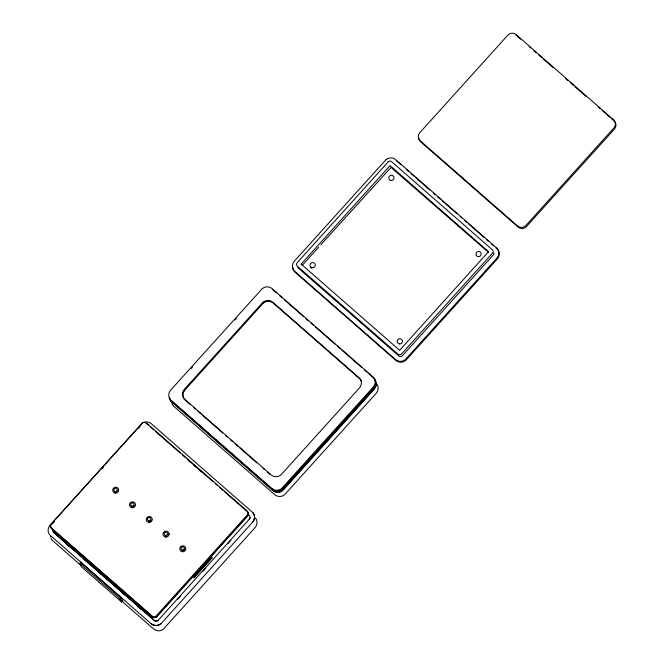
<?xml version="1.0" encoding="UTF-8"?>
<svg xmlns="http://www.w3.org/2000/svg" width="664" height="664" viewBox="0 0 664 664"><rect width="100%" height="100%" fill="white"/><g stroke="black" fill="none" stroke-linecap="round" stroke-linejoin="round"><path stroke-width="1" d="M191.182 368.545L192.568 367.001M234.94 320.081L236.326 318.546M252.851 512.558A7.561 7.395 -25.4 0 1 252.586 522.203L160.929 623.82A7.561 7.395 -25.4 0 1 151.16 623.72L49.7 534.894A7.561 7.395 -25.4 0 1 50.016 525.332L142.494 422.902A3.021 2.955 -25.4 0 1 146.404 422.943L247.332 511.189A3.021 2.955 -25.4 0 1 247.224 515.048L156.048 616.092A3.021 2.955 -25.4 0 1 152.139 616.051L51.211 527.814A3.021 2.955 -25.4 0 1 51.319 523.954M50.016 525.332L141.706 423.79M52.373 523.946L54.448 521.647M102.107 468.825L103.484 467.298M138.71 428.255L140.096 426.728M182.973 392.142L264.504 301.78M302.17 265.451L318.72 247.099M320.787 244.808L391.013 167.394L488.438 252.345M122.898 600.588L121.636 601.982L81.398 566.824L79.796 563.446L81.058 562.043M121.636 601.982L120.035 598.604L121.296 597.21M177.404 599.584L180.434 596.222M202.636 571.604L205.666 568.243M227.868 543.625L230.898 540.264M169.295 397.479A7.561 7.395 -25.4 0 0 170.806 400.583L272.215 489.326A7.561 7.395 -25.4 0 0 281.993 489.426L373.641 387.809M281.993 489.426L373.683 387.892A7.561 7.395 -25.4 0 0 373.957 378.248L368.495 373.467M520.617 39.176L516.733 35.781A6.051 5.918 -25.4 0 0 515.986 35.225M529.166 46.654L530.719 48.015M533.823 50.73L536.155 52.771M538.487 54.813L541.592 57.527M543.152 58.889L553.245 67.728M565.678 78.601L568.01 80.643M570.343 82.676L573.447 85.399M575.007 86.76L585.88 96.272M598.314 107.153L599.866 108.506M602.198 110.548L605.302 113.27M606.854 114.623L609.967 117.345M611.519 118.707L614.632 121.421A6.051 5.918 -25.4 0 1 614.416 129.14L525.921 227.154A6.051 5.918 -25.4 0 1 518.103 227.071L420.204 141.432A6.051 5.918 -25.4 0 1 418.876 138.021M396.2 160.572L400.882 164.664M406.343 169.445L408.684 171.495M411.024 173.545L414.137 176.275M415.697 177.637L429.741 189.921M433.642 193.34L435.202 194.701M437.543 196.751L440.664 199.482M442.224 200.843L457.048 213.816M460.169 216.547L461.729 217.916M464.85 220.647L467.19 222.689M468.751 224.058L484.346 237.712M486.687 239.754L488.248 241.123M491.368 243.854L493.709 245.904M496.049 247.946L497.61 249.315A7.561 7.395 -25.4 0 1 497.344 258.96L405.654 360.494A7.561 7.395 -25.4 0 1 395.877 360.394L294.459 271.651A7.561 7.395 -25.4 0 1 292.799 267.393M272.506 289.421L276.44 292.915M279.519 295.563L281.901 297.696M284.2 299.655L303.705 316.72M306.046 318.77L308.428 320.903M310.727 322.87L313.889 325.684M315.408 326.962L331.792 341.296M332.606 342.068L334.947 344.11M337.287 346.16L340.408 348.89M341.927 350.169L361.473 367.325M364.553 369.972L366.935 372.097M170.764 400.5L272.182 489.244M148.404 425.234L146.769 423.707A3.021 2.955 -25.4 0 0 146.395 423.424M150.728 427.267L153.832 429.981M155.384 431.343L180.234 453.064M182.558 455.097L185.663 457.811M187.215 459.173L212.754 481.4M215.086 483.442L217.493 485.641M219.742 487.509L222.93 490.397M224.399 491.584L247.689 511.944A3.021 2.955 -25.4 0 1 247.581 515.803L156.413 616.856A3.021 2.955 -25.4 0 1 152.496 616.814L51.576 528.569A3.021 2.955 -25.4 0 1 50.912 526.867M189.19 461.239L190.742 462.592M193.838 465.29L196.154 467.323M199.25 470.029L201.574 472.054M53.261 532.121L80.435 555.876M84.311 559.271L85.864 560.632M88.968 563.346L91.3 565.379M94.404 568.094L96.736 570.127M99.06 572.169L102.173 574.883M104.497 576.916L107.601 579.63M120.798 591.176L123.13 593.209M125.463 595.243L154.181 620.359A3.021 2.955 -25.4 0 0 158.098 620.4L249.232 519.273A3.021 2.955 -25.4 0 0 249.34 515.413M83.73 559.08L123.969 594.239M66.093 543.932L69.446 546.87M137.631 606.448L140.984 609.378M80.701 562.433L120.939 597.6L122.549 600.978M79.796 563.446L120.035 598.604M81.108 565.504L52.248 540.239A7.561 7.395 -25.4 0 1 51.07 538.247M119.329 598.953L153.658 628.982A7.561 7.395 -25.4 0 0 163.435 629.09L255.125 527.548A7.561 7.395 -25.4 0 0 255.391 517.903M190.062 404.409L184.633 399.653A7.561 7.395 -25.4 0 1 184.899 390.009M193.938 407.804L195.49 409.165M197.822 411.199L200.918 413.913M202.47 415.274L222.639 432.928M225.743 435.642L227.296 437.003M230.4 439.717L232.724 441.751M235.056 443.793L238.16 446.507M239.704 447.86L256.777 462.8M262.977 468.236L264.529 469.589M267.633 472.303L269.957 474.345M128.758 598.828L127.903 597.019L78.725 554.042L79.58 555.843M123.438 593.118L124.292 594.919M83.199 557.951L84.054 559.752M117.503 490.314A1.66 1.627 -25.4 0 1 117.362 491.061M116.441 491.941A1.66 1.627 -25.4 0 1 114.739 491.651M134.211 505.47A1.66 1.627 -25.4 0 1 131.323 506.117M150.977 520.119A1.66 1.627 -25.4 0 1 148.703 521.223M167.693 533.765A1.66 1.627 -25.4 0 1 167.743 534.777M166.971 535.782A1.66 1.627 -25.4 0 1 165.245 535.757M184.534 548.663A1.66 1.627 -25.4 0 1 182.011 550.414M311.773 267.932A2.648 2.59 -25.4 0 1 310.802 267.21M311.333 268.024A2.648 2.59 -25.4 0 1 311.042 267.733M493.9 252.752A2.573 2.515 -25.4 0 1 493.294 254.976L402.168 355.979A2.573 2.515 -25.4 0 1 399.512 356.361M297.738 267.426A2.573 2.515 -25.4 0 0 297.97 267.75L398.84 355.937A2.573 2.515 -25.4 0 0 399.164 356.178M361.307 381.161A7.561 7.395 -25.4 0 0 360.129 379.169L273.244 303.124A7.561 7.395 -25.4 0 0 263.475 303.025M374.537 379.468A7.561 7.395 -25.4 0 1 374.264 389.112L282.573 490.654A7.561 7.395 -25.4 0 1 272.796 490.547L171.312 401.637A7.561 7.395 -25.4 0 1 169.801 398.533M171.387 401.811A7.561 7.395 -25.4 0 1 169.876 398.699M376.505 383.609A7.561 7.395 -25.4 0 1 376.231 393.254L284.541 494.796A7.561 7.395 -25.4 0 1 274.763 494.688L173.354 405.945A7.561 7.395 -25.4 0 1 171.843 402.841M374.454 379.302A7.561 7.395 -25.4 0 1 374.189 388.946L282.499 490.48A7.561 7.395 -25.4 0 1 272.721 490.381M169.27 533.914A3.021 2.955 -25.4 0 1 169.403 534.362M247.772 512.118A3.021 2.955 -25.4 0 1 247.664 515.978L156.488 617.022A3.021 2.955 -25.4 0 1 152.579 616.981L51.651 528.743A3.021 2.955 -25.4 0 1 50.987 527.033M146.47 423.599A3.021 2.955 -25.4 0 1 146.852 423.873M250.029 517.663A3.021 2.955 -25.4 0 1 249.266 519.356M52.655 529.407A3.021 2.955 -25.4 0 0 53.22 532.038L154.148 620.276A3.021 2.955 -25.4 0 0 158.057 620.317M145.532 423.059A3.021 2.955 -25.4 0 1 145.98 423.209M252.619 522.286A7.561 7.395 -25.4 0 0 252.893 512.641L151.442 423.815A7.561 7.395 -25.4 0 0 143.706 422.512M141.664 423.707A7.561 7.395 -25.4 0 1 142.635 423.034M160.895 623.737A7.561 7.395 -25.4 0 1 151.118 623.637M50.738 537.135A7.561 7.395 -25.4 0 1 50.58 535.981M301.132 264.106L399.612 350.277L488.538 251.673L390.05 165.618L301.132 264.106M262.363 288.549L170.673 390.092A7.561 7.395 -25.4 0 0 170.407 399.736L271.817 488.48A7.561 7.395 -25.4 0 0 281.594 488.579L373.284 387.046A7.561 7.395 -25.4 0 0 373.55 377.401L272.14 288.657A7.561 7.395 -25.4 0 0 262.363 288.549M386.025 159.626L294.335 261.159A7.561 7.395 -25.4 0 0 294.061 270.804L395.47 359.548A7.561 7.395 -25.4 0 0 405.248 359.656L496.938 258.113A7.561 7.395 -25.4 0 0 497.211 248.469L395.794 159.725A7.561 7.395 -25.4 0 0 386.025 159.626M388.34 161.692L297.215 262.695A2.573 2.515 -25.4 0 0 297.123 265.974L398.002 354.169A2.573 2.515 -25.4 0 0 401.322 354.202L492.447 253.2A2.573 2.515 -25.4 0 0 492.539 249.921L391.669 161.725A2.573 2.515 -25.4 0 0 388.34 161.692M263.068 302.178L184.501 389.162A7.561 7.395 -25.4 0 0 184.227 398.815L271.111 474.86A7.561 7.395 -25.4 0 0 280.889 474.959L359.456 387.975A7.561 7.395 -25.4 0 0 359.73 378.322L272.846 302.278A7.561 7.395 -25.4 0 0 263.068 302.178M508.375 34.569L419.889 132.584A6.051 5.918 -25.4 0 0 419.673 140.303L517.563 225.951A6.051 5.918 -25.4 0 0 525.39 226.034L613.876 128.011A6.051 5.918 -25.4 0 0 614.092 120.3L516.194 34.652A6.051 5.918 -25.4 0 0 508.375 34.569M211.899 557.32L193.73 577.464L193.971 577.971L212.14 557.826L211.899 557.32M112.689 582.884L92.57 565.305L112.93 583.399L112.689 582.884M115.32 491.476A1.66 1.627 -25.4 0 0 117.13 489.252A1.66 1.627 -25.4 0 0 114.291 488.845A1.66 1.627 -25.4 0 0 115.32 491.476M132.086 506.126A1.66 1.627 -25.4 0 0 133.896 503.901A1.66 1.627 -25.4 0 0 131.057 503.503A1.66 1.627 -25.4 0 0 132.086 506.126M148.852 520.775A1.66 1.627 -25.4 0 0 150.662 518.551A1.66 1.627 -25.4 0 0 147.823 518.152A1.66 1.627 -25.4 0 0 148.852 520.775M165.618 535.433A1.66 1.627 -25.4 0 0 167.428 533.2A1.66 1.627 -25.4 0 0 164.589 532.802A1.66 1.627 -25.4 0 0 165.618 535.433M182.384 550.082A1.66 1.627 -25.4 0 0 184.194 547.858A1.66 1.627 -25.4 0 0 181.355 547.46A1.66 1.627 -25.4 0 0 182.384 550.082M390.971 180.442A2.648 2.59 -25.4 0 0 393.852 176.898A2.648 2.59 -25.4 0 0 389.345 176.267A2.648 2.59 -25.4 0 0 390.971 180.442M312.254 267.733A2.648 2.59 -25.4 0 0 315.126 264.189A2.648 2.59 -25.4 0 0 310.619 263.558A2.648 2.59 -25.4 0 0 312.254 267.733M478.163 256.628A2.648 2.59 -25.4 0 0 481.035 253.092A2.648 2.59 -25.4 0 0 476.528 252.453A2.648 2.59 -25.4 0 0 478.163 256.628M399.438 343.927A2.648 2.59 -25.4 0 0 402.318 340.383A2.648 2.59 -25.4 0 0 397.811 339.744A2.648 2.59 -25.4 0 0 399.438 343.927M115.254 493.111A3.021 2.955 -25.4 0 0 118.541 489.061A3.021 2.955 -25.4 0 0 113.386 488.33A3.021 2.955 -25.4 0 0 115.254 493.111M132.02 507.761A3.021 2.955 -25.4 0 0 135.307 503.71A3.021 2.955 -25.4 0 0 130.152 502.988A3.021 2.955 -25.4 0 0 132.02 507.761M148.786 522.41A3.021 2.955 -25.4 0 0 152.073 518.36A3.021 2.955 -25.4 0 0 146.918 517.638A3.021 2.955 -25.4 0 0 148.786 522.41M165.552 537.06A3.021 2.955 -25.4 0 0 168.839 533.018A3.021 2.955 -25.4 0 0 163.684 532.287A3.021 2.955 -25.4 0 0 165.552 537.06M182.318 551.718A3.021 2.955 -25.4 0 0 185.605 547.667A3.021 2.955 -25.4 0 0 180.45 546.937A3.021 2.955 -25.4 0 0 182.318 551.718"/></g></svg>
